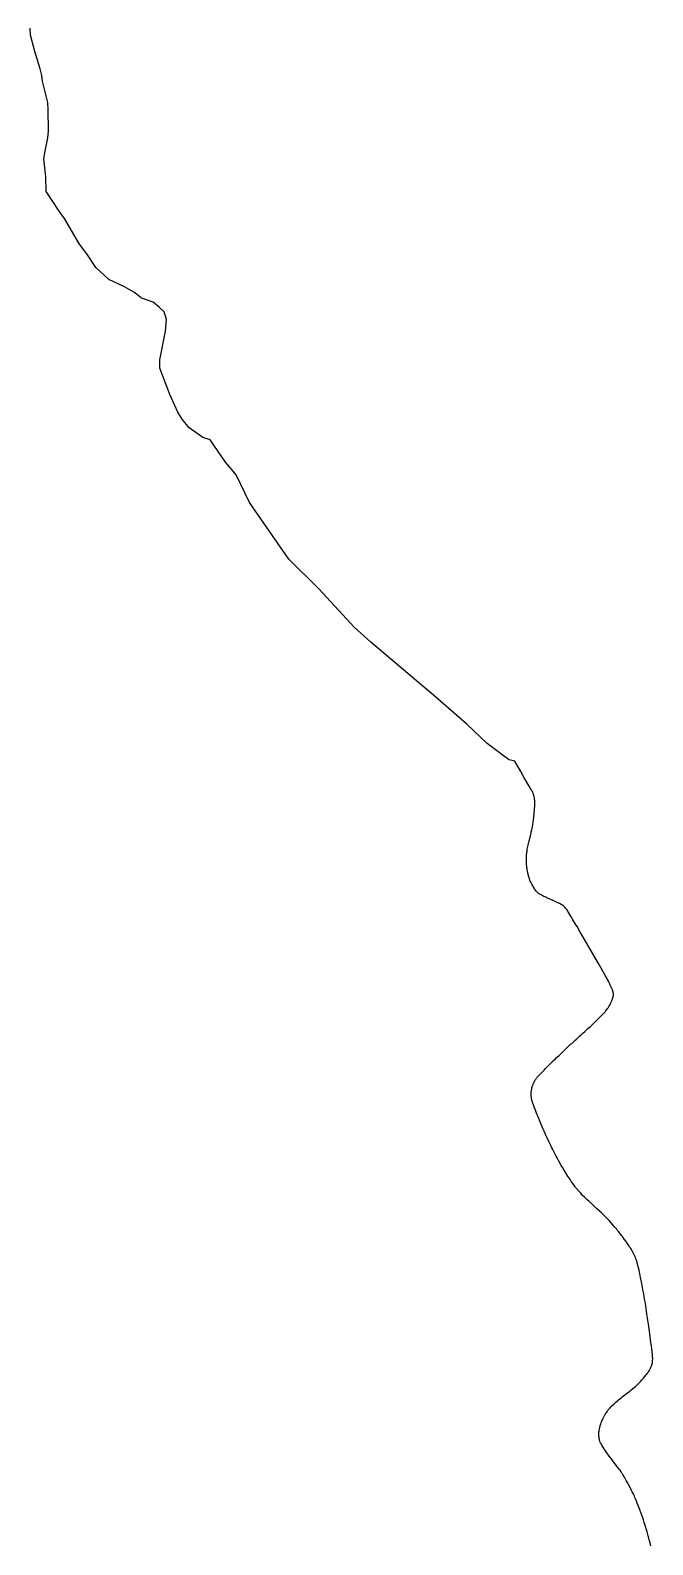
# Model space of a CAD drawing. Header units: millimetres. Extents: x 642261 to 742091, y 6812581 to 6930561.
# Drawn here: x 722134 to 722968, y 6917360 to 6919390 of the extents above; entities that cross this region are included whole.
import ezdxf

# ---------------------------------------------------------------- set-up
doc = ezdxf.new("R2010")
doc.units = ezdxf.units.MM
doc.layers.add('LimiteAreaMunicipio', color=10, linetype='Continuous')
doc.layers.add('LimiteRegional', color=10, linetype='Continuous')

# ---------------------------------------------------------------- blocks, each defined once
blk = doc.blocks.new('compartilhadora_AUTOCAD_OD_1_FMEBLOCK1')
at = {"layer": 'LimiteAreaMunicipio', "color": 7, "linetype": 'Continuous'}
blk.add_lwpolyline([(-1564.95425, 10480.07055), (-1565.96765, 10484.24205), (-1567.02285, 10488.38745), (-1567.57395, 10490.47975), (-1568.41755, 10493.58915), (-1569.97125, 10499.09365), (-1570.78805, 10501.87525), (-1572.04395, 10506.00645), (-1573.79465, 10511.51675), (-1575.00455, 10515.18535), (-1575.83375, 10517.63995), (-1577.51685, 10522.48835), (-1578.63865, 10525.61255), (-1579.40455, 10527.70095), (-1580.95175, 10531.82285), (-1582.77715, 10536.54045), (-1583.72275, 10538.91765), (-1585.16345, 10542.45955), (-1586.26165, 10545.05215), (-1587.03975, 10546.81175), (-1588.60435, 10550.20065), (-1589.82245, 10552.71675), (-1590.66595, 10554.40045), (-1592.34965, 10557.65755), (-1594.95645, 10562.52455), (-1596.73275, 10565.75135), (-1597.93945, 10567.90705), (-1600.37265, 10572.16415), (-1601.59275, 10574.23305), (-1602.24225, 10575.30265), (-1603.22645, 10576.87675), (-1604.73515, 10579.18035), (-1606.28045, 10581.42735), (-1607.34965, 10582.93155), (-1609.46535, 10585.80305), (-1611.71715, 10588.74775), (-1616.15145, 10594.43075), (-1618.31935, 10597.23475), (-1619.36385, 10598.60835), (-1621.56495, 10601.56255), (-1622.99235, 10603.51735), (-1625.81455, 10607.48525), (-1626.97675, 10609.21195), (-1627.71035, 10610.35975), (-1629.23095, 10612.82505), (-1630.51405, 10615.00855), (-1631.30385, 10616.43285), (-1632.36515, 10618.44255), (-1632.82195, 10619.34215), (-1633.14085, 10620.02865), (-1633.27745, 10620.36315), (-1633.64655, 10621.39025), (-1633.83675, 10622.00975), (-1633.89795, 10622.23675), (-1633.99925, 10622.65915), (-1634.13555, 10623.36625), (-1634.34115, 10624.80765), (-1634.44215, 10625.76095), (-1634.49125, 10626.35135), (-1634.56625, 10627.70405), (-1634.60355, 10629.86115), (-1634.58535, 10630.90935), (-1634.49815, 10632.54975), (-1634.37125, 10633.96875), (-1634.29555, 10634.62285), (-1634.14925, 10635.68215), (-1633.97355, 10636.72365), (-1633.88955, 10637.15405), (-1633.55255, 10638.67995), (-1633.39195, 10639.32095), (-1633.08935, 10640.40265), (-1632.75365, 10641.50195), (-1631.97795, 10643.84635), (-1631.43785, 10645.34305), (-1631.17045, 10646.04355), (-1630.72645, 10647.15505), (-1630.45335, 10647.80565), (-1629.84065, 10649.20045), (-1629.19825, 10650.57645), (-1628.76945, 10651.45485), (-1627.83165, 10653.29015), (-1627.09265, 10654.64495), (-1626.59175, 10655.50945), (-1626.26705, 10656.04905), (-1625.52785, 10657.22225), (-1624.49205, 10658.78515), (-1623.99025, 10659.51715), (-1623.20705, 10660.62265), (-1621.96625, 10662.28135), (-1621.21195, 10663.23465), (-1620.71315, 10663.84395), (-1619.61825, 10665.13395), (-1618.50805, 10666.38295), (-1617.98735, 10666.94995), (-1617.15405, 10667.82285), (-1615.63495, 10669.34775), (-1614.89565, 10670.06715), (-1613.74515, 10671.15705), (-1611.95535, 10672.78235), (-1610.31965, 10674.20685), (-1609.52655, 10674.87775), (-1608.28025, 10675.90155), (-1604.87885, 10678.60935), (-1603.19585, 10679.91735), (-1596.30185, 10685.14275), (-1593.27635, 10687.49085), (-1591.25795, 10689.08605), (-1587.26345, 10692.30565), (-1585.55475, 10693.74895), (-1584.41055, 10694.77175), (-1583.64655, 10695.47815), (-1582.21835, 10696.84505), (-1580.41335, 10698.65975), (-1579.22485, 10699.90595), (-1578.42545, 10700.76795), (-1576.92515, 10702.43975), (-1575.63495, 10703.93115), (-1574.77715, 10704.94515), (-1573.13545, 10706.93585), (-1571.92535, 10708.45495), (-1571.11265, 10709.50165), (-1569.55485, 10711.57415), (-1568.79935, 10712.63915), (-1568.27365, 10713.42635), (-1567.37035, 10714.86395), (-1566.50685, 10716.35495), (-1565.94605, 10717.40455), (-1565.57285, 10718.14335), (-1564.91625, 10719.52175), (-1564.52705, 10720.42285), (-1564.25255, 10721.11895), (-1563.83895, 10722.29325), (-1563.50675, 10723.36395), (-1563.27955, 10724.18015), (-1562.93565, 10725.63925), (-1562.76295, 10726.57665), (-1562.66115, 10727.26235), (-1562.53095, 10728.42435), (-1562.42755, 10730.13625), (-1562.43265, 10731.19565), (-1562.54615, 10733.55245), (-1562.63925, 10734.80655), (-1562.81785, 10736.55235), (-1563.81885, 10744.72865), (-1564.26975, 10748.33995), (-1565.19415, 10755.54335), (-1565.91665, 10760.95235), (-1568.14535, 10777.22345), (-1569.30585, 10785.38085), (-1570.11405, 10790.82085), (-1570.66915, 10794.45005), (-1571.80365, 10801.67255), (-1572.68245, 10807.09605), (-1573.28565, 10810.71965), (-1574.52315, 10817.93405), (-1575.49085, 10823.33385), (-1576.15995, 10826.94125), (-1577.53505, 10834.10075), (-1578.25595, 10837.69605), (-1579.75935, 10844.80235), (-1580.81325, 10849.54465), (-1581.54915, 10852.71855), (-1583.07115, 10859.01385), (-1583.33075, 10860.00935), (-1583.52385, 10860.69845), (-1583.89255, 10861.94665), (-1584.19225, 10862.89205), (-1584.42275, 10863.57305), (-1584.86535, 10864.79235), (-1585.51565, 10866.44265), (-1585.87475, 10867.30565), (-1586.41405, 10868.54585), (-1587.24705, 10870.33945), (-1588.01455, 10871.88115), (-1588.44565, 10872.70455), (-1589.07855, 10873.85925), (-1589.95375, 10875.38485), (-1590.54995, 10876.39805), (-1590.96945, 10877.09745), (-1591.79915, 10878.44525), (-1592.51645, 10879.57375), (-1592.89755, 10880.15945), (-1593.45675, 10881.00315), (-1595.52735, 10884.05745), (-1596.58745, 10885.59485), (-1598.18675, 10887.88015), (-1600.63155, 10891.28485), (-1603.12445, 10894.64335), (-1604.26965, 10896.15075), (-1606.53375, 10899.07105), (-1608.26765, 10901.26175), (-1610.01025, 10903.42135), (-1611.19905, 10904.86895), (-1613.57105, 10907.70365), (-1616.79515, 10911.45265), (-1618.45755, 10913.33945), (-1620.96095, 10916.11645), (-1622.81925, 10918.11825), (-1623.78565, 10919.13605), (-1625.23795, 10920.63165), (-1627.42745, 10922.80975), (-1629.63845, 10924.94135), (-1631.12415, 10926.35275), (-1634.08105, 10929.11395), (-1637.14225, 10931.91365), (-1643.20335, 10937.37825), (-1647.66305, 10941.44335), (-1650.62275, 10944.22185), (-1652.56625, 10946.09155), (-1653.84195, 10947.33835), (-1656.39295, 10949.87775), (-1658.00085, 10951.53365), (-1659.01745, 10952.61955), (-1661.11235, 10954.93825), (-1662.22345, 10956.21175), (-1662.93915, 10957.05295), (-1664.40075, 10958.81625), (-1665.82245, 10960.59395), (-1666.48815, 10961.45105), (-1667.49585, 10962.78815), (-1669.47805, 10965.51775), (-1670.77155, 10967.34955), (-1671.61195, 10968.56225), (-1673.30075, 10971.05535), (-1674.98625, 10973.61605), (-1675.79915, 10974.88035), (-1677.02555, 10976.82425), (-1679.73255, 10981.20585), (-1681.05835, 10983.38575), (-1683.03385, 10986.68465), (-1684.97595, 10989.99755), (-1685.91445, 10991.62895), (-1688.71785, 10996.61615), (-1690.53835, 10999.94445), (-1691.72825, 11002.16075), (-1694.09495, 11006.65965), (-1696.41015, 11011.17885), (-1697.53585, 11013.42345), (-1699.21135, 11016.82865), (-1702.13365, 11022.92115), (-1703.55065, 11025.94685), (-1705.64705, 11030.53515), (-1708.08315, 11036.02055), (-1709.27795, 11038.75745), (-1711.05255, 11042.88495), (-1713.66415, 11049.11535), (-1715.12935, 11052.70105), (-1718.04015, 11059.96025), (-1719.70115, 11064.17815), (-1720.78465, 11066.98365), (-1722.93325, 11072.63835), (-1723.11775, 11073.14155), (-1723.48515, 11074.22255), (-1723.82265, 11075.32125), (-1724.02195, 11076.02575), (-1724.43585, 11077.61575), (-1724.54555, 11078.08105), (-1724.76685, 11079.17615), (-1724.95055, 11080.30125), (-1725.04815, 11081.01495), (-1725.22775, 11082.63865), (-1725.31315, 11083.72345), (-1725.33875, 11084.18745), (-1725.36275, 11084.94725), (-1725.36275, 11086.13335), (-1725.26845, 11088.11455), (-1724.98235, 11090.61375), (-1724.71105, 11092.16465), (-1724.49865, 11093.16365), (-1724.35375, 11093.77305), (-1723.98135, 11095.15575), (-1723.55445, 11096.54645), (-1723.34685, 11097.16845), (-1722.99325, 11098.15475), (-1722.40495, 11099.64525), (-1721.79485, 11101.01565), (-1721.51935, 11101.57635), (-1721.00095, 11102.54885), (-1720.33685, 11103.69975), (-1720.03515, 11104.19565), (-1719.53475, 11104.97275), (-1719.01465, 11105.72275), (-1718.79445, 11106.02165), (-1718.05395, 11106.97745), (-1717.74005, 11107.36075), (-1717.16755, 11108.02525), (-1715.38765, 11110.01025), (-1712.94635, 11112.68745), (-1711.73775, 11113.98215), (-1708.09265, 11117.82405), (-1706.27495, 11119.68915), (-1704.68425, 11121.29545), (-1701.45075, 11124.53195), (-1699.03205, 11126.92115), (-1695.35715, 11130.49035), (-1692.93315, 11132.81145), (-1691.30735, 11134.36365), (-1688.04315, 11137.47485), (-1684.82025, 11140.54585), (-1682.67315, 11142.59105), (-1678.38405, 11146.67505), (-1677.00685, 11147.98575), (-1674.26815, 11150.57985), (-1672.45025, 11152.27885), (-1671.55095, 11153.11135), (-1670.17985, 11154.36985), (-1667.74705, 11156.59285), (-1666.53775, 11157.69315), (-1664.72635, 11159.33535), (-1662.00075, 11161.78465), (-1659.56585, 11163.96645), (-1658.35365, 11165.05645), (-1656.54045, 11166.68355), (-1653.31525, 11169.58185), (-1651.69975, 11171.04255), (-1649.28915, 11173.23575), (-1646.03675, 11176.22965), (-1641.76575, 11180.23085), (-1639.62745, 11182.25905), (-1637.76565, 11184.05565), (-1634.13845, 11187.64515), (-1632.04575, 11189.75845), (-1630.64775, 11191.20015), (-1627.90025, 11194.08945), (-1626.66225, 11195.45315), (-1625.83375, 11196.42315), (-1625.28065, 11197.09715), (-1624.29205, 11198.35165), (-1623.76625, 11199.05135), (-1622.85285, 11200.33015), (-1622.16665, 11201.35085), (-1621.22115, 11202.83885), (-1620.12405, 11204.71985), (-1619.55915, 11205.77425), (-1618.88095, 11207.13075), (-1617.73295, 11209.63195), (-1617.35455, 11210.51035), (-1616.72445, 11212.12245), (-1616.28225, 11213.38335), (-1615.90185, 11214.57855), (-1615.72485, 11215.18135), (-1615.63425, 11215.49855), (-1615.48085, 11216.09715), (-1615.31065, 11216.90305), (-1615.16035, 11218.16085), (-1615.13415, 11219.24185), (-1615.19535, 11220.55605), (-1615.27205, 11221.28715), (-1615.44585, 11222.17725), (-1615.60915, 11222.77785), (-1615.70425, 11223.09835), (-1615.86845, 11223.60945), (-1616.06605, 11224.17655), (-1616.24915, 11224.66055), (-1616.57015, 11225.43555), (-1617.25955, 11226.98265), (-1617.59695, 11227.73135), (-1618.10565, 11228.84865), (-1618.62375, 11229.97175), (-1618.88785, 11230.54105), (-1619.96375, 11232.84835), (-1620.51835, 11234.02755), (-1621.37335, 11235.81565), (-1622.52195, 11238.13605), (-1623.14205, 11239.34275), (-1624.24005, 11241.41405), (-1624.82675, 11242.48915), (-1625.69945, 11244.03825), (-1635.21485, 11260.55785), (-1639.98615, 11268.80255), (-1643.17385, 11274.30055), (-1649.55005, 11285.29465), (-1654.33515, 11293.53935), (-1657.53595, 11299.04135), (-1659.67175, 11302.70495), (-1663.94645, 11310.02145), (-1665.89175, 11313.32595), (-1669.79815, 11319.89195), (-1671.75975, 11323.15725), (-1675.72565, 11329.65465), (-1676.40105, 11330.72665), (-1677.78825, 11332.79035), (-1678.59015, 11333.87135), (-1679.20485, 11334.62935), (-1680.27155, 11335.85085), (-1680.88805, 11336.50095), (-1681.70055, 11337.25745), (-1682.26495, 11337.72695), (-1683.39775, 11338.58185), (-1684.21155, 11339.12445), (-1685.25155, 11339.72925), (-1687.19935, 11340.72955), (-1688.18415, 11341.21565), (-1689.59945, 11341.87955), (-1693.94865, 11343.84685), (-1696.92205, 11345.18465), (-1702.80355, 11347.82975), (-1704.59755, 11348.66525), (-1705.79315, 11349.24265), (-1708.27225, 11350.45165), (-1710.83655, 11351.72605), (-1712.08525, 11352.36425), (-1713.35625, 11353.02445), (-1713.86295, 11353.29055), (-1714.43975, 11353.62115), (-1714.69925, 11353.78755), (-1715.53385, 11354.37275), (-1716.04165, 11354.76255), (-1716.19095, 11354.88595), (-1716.46525, 11355.12915), (-1716.94415, 11355.60065), (-1717.80065, 11356.53025), (-1718.17605, 11356.96095), (-1718.76085, 11357.66685), (-1719.63215, 11358.80555), (-1720.82945, 11360.51775), (-1721.36715, 11361.33875), (-1722.73905, 11363.53585), (-1723.35355, 11364.56725), (-1724.25565, 11366.16525), (-1725.07415, 11367.74305), (-1725.57685, 11368.79035), (-1725.89165, 11369.47835), (-1726.54115, 11370.97245), (-1727.15985, 11372.51145), (-1727.42155, 11373.21475), (-1727.81855, 11374.35175), (-1728.48735, 11376.46975), (-1728.76915, 11377.45315), (-1729.18445, 11379.03765), (-1729.71345, 11381.30125), (-1729.94185, 11382.38125), (-1730.27145, 11384.07775), (-1730.68775, 11386.57785), (-1731.52615, 11394.26605), (-1731.62235, 11395.97525), (-1731.66445, 11397.07645), (-1731.70635, 11399.41285), (-1731.69525, 11401.43775), (-1731.67395, 11402.40515), (-1731.61965, 11403.89105), (-1731.48435, 11406.13885), (-1731.27985, 11408.43315), (-1731.16045, 11409.52445), (-1730.94385, 11411.22585), (-1730.68885, 11412.92425), (-1730.55545, 11413.71785), (-1729.90325, 11417.24695), (-1729.56275, 11418.93555), (-1728.99595, 11421.52005), (-1728.19705, 11424.87425), (-1726.47525, 11431.76515), (-1725.61395, 11435.28165), (-1725.18985, 11437.08485), (-1724.16435, 11441.61005), (-1723.66895, 11443.97085), (-1723.21765, 11446.34925), (-1723.00125, 11447.61585), (-1722.69325, 11449.65065), (-1722.20195, 11453.52175), (-1721.84915, 11456.54235), (-1721.18925, 11462.53625), (-1720.89425, 11465.59575), (-1720.72405, 11467.68725), (-1720.45845, 11471.76585), (-1720.42285, 11472.56015), (-1720.39775, 11474.00415), (-1720.41775, 11475.42735), (-1720.45255, 11476.39025), (-1720.54835, 11478.18205), (-1720.64075, 11479.31245), (-1720.73115, 11480.13515), (-1720.93405, 11481.60965), (-1721.22775, 11483.24065), (-1721.43315, 11484.17745), (-1721.75675, 11485.44285), (-1722.12965, 11486.69125), (-1722.37075, 11487.41585), (-1722.75475, 11488.45555), (-1723.38085, 11489.90585), (-1724.06775, 11491.28365), (-1724.46605, 11492.00405), (-1728.01625, 11498.14075), (-1735.03705, 11510.27745), (-1739.41995, 11517.85475), (-1747.37135, 11531.60135), (-1754.69015, 11533.42285), (-1755.70765, 11533.75385), (-1784.39255, 11555.33295), (-1811.26635, 11580.69335), (-1853.38205, 11617.25975), (-1896.51075, 11654.23395), (-1940.50085, 11690.95145), (-1962.63645, 11711.35645), (-2010.02095, 11762.68785), (-2050.17005, 11802.38665), (-2103.24725, 11878.25625), (-2121.09585, 11915.40675), (-2127.37775, 11923.00415), (-2135.22605, 11932.49595), (-2155.97975, 11962.38275), (-2165.53505, 11965.21955), (-2183.98475, 11978.36695), (-2193.09525, 11990.01805), (-2198.92605, 11999.48415), (-2203.66355, 12009.31465), (-2209.85875, 12023.15015), (-2219.69825, 12049.00035), (-2223.34245, 12058.46665), (-2223.34245, 12069.38935), (-2215.48205, 12107.68985), (-2214.10315, 12123.30365), (-2217.32065, 12133.86575), (-2223.75575, 12139.37635), (-2232.02935, 12146.72405), (-2247.65735, 12152.23475), (-2248.71255, 12153.01395), (-2258.22925, 12160.04145), (-2270.63975, 12167.38915), (-2291.78345, 12177.03295), (-2309.25005, 12193.10575), (-2321.20085, 12211.47475), (-2330.85345, 12224.33315), (-2351.14195, 12258.93845), (-2358.03665, 12268.58215), (-2367.68915, 12282.81815), (-2375.50325, 12295.21725), (-2376.16545, 12314.84545), (-2378.66795, 12338.66215), (-2377.51365, 12346.92285), (-2373.48325, 12366.84975), (-2372.65725, 12376.21355), (-2372.73505, 12404.44465), (-2373.30665, 12414.42675), (-2380.62745, 12442.71045), (-2381.54265, 12450.32235), (-2383.88255, 12459.46545), (-2390.97935, 12482.51525), (-2396.58965, 12504.27635), (-2396.94895, 12514.07455)], dxfattribs=at)

msp = doc.modelspace()

# ---------------------------------------------------------------- linework, layer by layer
at = {"layer": 'LimiteRegional', "color": 7, "linetype": 'Continuous'}
msp.add_lwpolyline([(722965.8258, 6917358.8279), (722964.8124, 6917362.9994), (722963.7572, 6917367.1448), (722963.2061, 6917369.2371), (722962.3625, 6917372.3465), (722960.8088, 6917377.851), (722959.992, 6917380.6326), (722958.7361, 6917384.7638), (722956.9854, 6917390.2741), (722955.7755, 6917393.9427), (722954.9463, 6917396.3973), (722953.2632, 6917401.2457), (722952.1414, 6917404.3699), (722951.3755, 6917406.4583), (722949.8283, 6917410.5802), (722948.0029, 6917415.2978), (722947.0573, 6917417.675), (722945.6166, 6917421.2169), (722944.5184, 6917423.8095), (722943.7403, 6917425.5691), (722942.1757, 6917428.958), (722940.9576, 6917431.4741), (722940.1141, 6917433.1578), (722938.4304, 6917436.4149), (722935.8236, 6917441.2819), (722934.0473, 6917444.5087), (722932.8406, 6917446.6644), (722930.4074, 6917450.9215), (722929.1873, 6917452.9904), (722928.5378, 6917454.06), (722927.5536, 6917455.6341), (722926.0449, 6917457.9377), (722924.4996, 6917460.1847), (722923.4304, 6917461.6889), (722921.3147, 6917464.5604), (722919.0629, 6917467.5051), (722914.6286, 6917473.1881), (722912.4607, 6917475.9921), (722911.4162, 6917477.3657), (722909.2151, 6917480.3199), (722907.7877, 6917482.2747), (722904.9655, 6917486.2426), (722903.8033, 6917487.9693), (722903.0697, 6917489.1171), (722901.5491, 6917491.5824), (722900.266, 6917493.7659), (722899.4762, 6917495.1902), (722898.4149, 6917497.1999), (722897.9581, 6917498.0995), (722897.6392, 6917498.786), (722897.5026, 6917499.1205), (722897.1335, 6917500.1476), (722896.9433, 6917500.7671), (722896.8821, 6917500.9941), (722896.7808, 6917501.4165), (722896.6445, 6917502.1236), (722896.4389, 6917503.565), (722896.3379, 6917504.5183), (722896.2888, 6917505.1087), (722896.2138, 6917506.4614), (722896.1765, 6917508.6185), (722896.1947, 6917509.6667), (722896.2819, 6917511.3071), (722896.4088, 6917512.7261), (722896.4845, 6917513.3802), (722896.6308, 6917514.4395), (722896.8065, 6917515.481), (722896.8905, 6917515.9114), (722897.2275, 6917517.4373), (722897.3881, 6917518.0783), (722897.6907, 6917519.16), (722898.0264, 6917520.2593), (722898.8021, 6917522.6037), (722899.3422, 6917524.1004), (722899.6096, 6917524.8009), (722900.0536, 6917525.9124), (722900.3267, 6917526.563), (722900.9394, 6917527.9578), (722901.5818, 6917529.3338), (722902.0106, 6917530.2122), (722902.9484, 6917532.0475), (722903.6874, 6917533.4023), (722904.1883, 6917534.2668), (722904.513, 6917534.8064), (722905.2522, 6917535.9796), (722906.288, 6917537.5425), (722906.7898, 6917538.2745), (722907.573, 6917539.38), (722908.8138, 6917541.0387), (722909.5681, 6917541.992), (722910.0669, 6917542.6013), (722911.1618, 6917543.8913), (722912.272, 6917545.1403), (722912.7927, 6917545.7073), (722913.626, 6917546.5802), (722915.1451, 6917548.1051), (722915.8844, 6917548.8245), (722917.0349, 6917549.9144), (722918.8247, 6917551.5397), (722920.4604, 6917552.9642), (722921.2535, 6917553.6351), (722922.4998, 6917554.6589), (722925.9012, 6917557.3667), (722927.5842, 6917558.6747), (722934.4782, 6917563.9001), (722937.5037, 6917566.2482), (722939.5221, 6917567.8434), (722943.5166, 6917571.063), (722945.2253, 6917572.5063), (722946.3695, 6917573.5291), (722947.1335, 6917574.2355), (722948.5617, 6917575.6024), (722950.3667, 6917577.4171), (722951.5552, 6917578.6633), (722952.3546, 6917579.5253), (722953.8549, 6917581.1971), (722955.1451, 6917582.6885), (722956.0029, 6917583.7025), (722957.6446, 6917585.6932), (722958.8547, 6917587.2123), (722959.6674, 6917588.259), (722961.2252, 6917590.3315), (722961.9807, 6917591.3965), (722962.5064, 6917592.1837), (722963.4097, 6917593.6213), (722964.2732, 6917595.1123), (722964.834, 6917596.1619), (722965.2072, 6917596.9007), (722965.8638, 6917598.2791), (722966.253, 6917599.1802), (722966.5275, 6917599.8763), (722966.9411, 6917601.0506), (722967.2733, 6917602.1213), (722967.5005, 6917602.9375), (722967.8444, 6917604.3966), (722968.0171, 6917605.334), (722968.1189, 6917606.0197), (722968.2491, 6917607.1817), (722968.3525, 6917608.8936), (722968.3474, 6917609.953), (722968.2339, 6917612.3098), (722968.1408, 6917613.5639), (722967.9622, 6917615.3097), (722966.9612, 6917623.486), (722966.5103, 6917627.0973), (722965.5859, 6917634.3007), (722964.8634, 6917639.7097), (722962.6347, 6917655.9808), (722961.4742, 6917664.1382), (722960.666, 6917669.5782), (722960.1109, 6917673.2074), (722958.9764, 6917680.4299), (722958.0976, 6917685.8534), (722957.4944, 6917689.477), (722956.2569, 6917696.6914), (722955.2892, 6917702.0912), (722954.6201, 6917705.6986), (722953.245, 6917712.8581), (722952.5241, 6917716.4534), (722951.0207, 6917723.5597), (722949.9668, 6917728.302), (722949.2309, 6917731.4759), (722947.7089, 6917737.7712), (722947.4493, 6917738.7667), (722947.2562, 6917739.4558), (722946.8875, 6917740.704), (722946.5878, 6917741.6494), (722946.3573, 6917742.3304), (722945.9147, 6917743.5497), (722945.2644, 6917745.2), (722944.9053, 6917746.063), (722944.366, 6917747.3032), (722943.533, 6917749.0968), (722942.7655, 6917750.6385), (722942.3344, 6917751.4619), (722941.7015, 6917752.6166), (722940.8263, 6917754.1422), (722940.2301, 6917755.1554), (722939.8106, 6917755.8548), (722938.9809, 6917757.2026), (722938.2636, 6917758.3311), (722937.8825, 6917758.9168), (722937.3233, 6917759.7605), (722935.2527, 6917762.8148), (722934.1926, 6917764.3522), (722932.5933, 6917766.6375), (722930.1485, 6917770.0422), (722927.6556, 6917773.4007), (722926.5104, 6917774.9081), (722924.2463, 6917777.8284), (722922.5124, 6917780.0191), (722920.7698, 6917782.1787), (722919.581, 6917783.6263), (722917.209, 6917786.461), (722913.9849, 6917790.21), (722912.3225, 6917792.0968), (722909.8191, 6917794.8738), (722907.9608, 6917796.8756), (722906.9944, 6917797.8934), (722905.5421, 6917799.389), (722903.3526, 6917801.5671), (722901.1416, 6917803.6987), (722899.6559, 6917805.1101), (722896.699, 6917807.8713), (722893.6378, 6917810.671), (722887.5767, 6917816.1356), (722883.117, 6917820.2007), (722880.1573, 6917822.9792), (722878.2138, 6917824.8489), (722876.9381, 6917826.0957), (722874.3871, 6917828.6351), (722872.7792, 6917830.291), (722871.7626, 6917831.3769), (722869.6677, 6917833.6956), (722868.5566, 6917834.9691), (722867.8409, 6917835.8103), (722866.3793, 6917837.5736), (722864.9576, 6917839.3513), (722864.2919, 6917840.2084), (722863.2842, 6917841.5455), (722861.302, 6917844.2751), (722860.0085, 6917846.1069), (722859.1681, 6917847.3196), (722857.4793, 6917849.8127), (722855.7938, 6917852.3734), (722854.9809, 6917853.6377), (722853.7545, 6917855.5816), (722851.0475, 6917859.9632), (722849.7217, 6917862.1431), (722847.7462, 6917865.442), (722845.8041, 6917868.7549), (722844.8656, 6917870.3863), (722842.0622, 6917875.3735), (722840.2417, 6917878.7018), (722839.0518, 6917880.9181), (722836.6851, 6917885.417), (722834.3699, 6917889.9362), (722833.2442, 6917892.1808), (722831.5687, 6917895.586), (722828.6464, 6917901.6785), (722827.2294, 6917904.7042), (722825.133, 6917909.2925), (722822.6969, 6917914.7779), (722821.5021, 6917917.5148), (722819.7275, 6917921.6423), (722817.1159, 6917927.8727), (722815.6507, 6917931.4584), (722812.7399, 6917938.7176), (722811.0789, 6917942.9355), (722809.9954, 6917945.741), (722807.8468, 6917951.3957), (722807.6623, 6917951.8989), (722807.2949, 6917952.9799), (722806.9574, 6917954.0786), (722806.7581, 6917954.7831), (722806.3442, 6917956.3731), (722806.2345, 6917956.8384), (722806.0132, 6917957.9335), (722805.8295, 6917959.0586), (722805.7319, 6917959.7723), (722805.5523, 6917961.396), (722805.4669, 6917962.4808), (722805.4413, 6917962.9448), (722805.4173, 6917963.7046), (722805.4173, 6917964.8907), (722805.5116, 6917966.8719), (722805.7977, 6917969.3711), (722806.069, 6917970.922), (722806.2814, 6917971.921), (722806.4263, 6917972.5304), (722806.7987, 6917973.9131), (722807.2256, 6917975.3038), (722807.4332, 6917975.9258), (722807.7868, 6917976.9121), (722808.3751, 6917978.4026), (722808.9852, 6917979.773), (722809.2607, 6917980.3337), (722809.7791, 6917981.3062), (722810.4432, 6917982.4571), (722810.7449, 6917982.953), (722811.2453, 6917983.7301), (722811.7654, 6917984.4801), (722811.9856, 6917984.779), (722812.7261, 6917985.7348), (722813.04, 6917986.1181), (722813.6125, 6917986.7826), (722815.3924, 6917988.7676), (722817.8337, 6917991.4448), (722819.0423, 6917992.7395), (722822.6874, 6917996.5814), (722824.5051, 6917998.4465), (722826.0958, 6918000.0528), (722829.3293, 6918003.2893), (722831.748, 6918005.6785), (722835.4229, 6918009.2477), (722837.8469, 6918011.5688), (722839.4727, 6918013.121), (722842.7369, 6918016.2322), (722845.9598, 6918019.3032), (722848.1069, 6918021.3484), (722852.396, 6918025.4324), (722853.7732, 6918026.7431), (722856.5119, 6918029.3372), (722858.3298, 6918031.0362), (722859.2291, 6918031.8687), (722860.6002, 6918033.1272), (722863.033, 6918035.3502), (722864.2423, 6918036.4505), (722866.0537, 6918038.0927), (722868.7793, 6918040.542), (722871.2142, 6918042.7238), (722872.4264, 6918043.8138), (722874.2396, 6918045.4409), (722877.4648, 6918048.3392), (722879.0803, 6918049.7999), (722881.4909, 6918051.9931), (722884.7433, 6918054.987), (722889.0143, 6918058.9882), (722891.1526, 6918061.0164), (722893.0144, 6918062.813), (722896.6416, 6918066.4025), (722898.7343, 6918068.5158), (722900.1323, 6918069.9575), (722902.8798, 6918072.8468), (722904.1178, 6918074.2105), (722904.9463, 6918075.1805), (722905.4994, 6918075.8545), (722906.488, 6918077.109), (722907.0138, 6918077.8087), (722907.9272, 6918079.0875), (722908.6134, 6918080.1082), (722909.5589, 6918081.5962), (722910.656, 6918083.4772), (722911.2209, 6918084.5316), (722911.8991, 6918085.8881), (722913.0471, 6918088.3893), (722913.4255, 6918089.2677), (722914.0556, 6918090.8798), (722914.4978, 6918092.1407), (722914.8782, 6918093.3359), (722915.0552, 6918093.9387), (722915.1458, 6918094.2559), (722915.2992, 6918094.8545), (722915.4694, 6918095.6604), (722915.6197, 6918096.9182), (722915.6459, 6918097.9992), (722915.5847, 6918099.3134), (722915.508, 6918100.0445), (722915.3342, 6918100.9346), (722915.1709, 6918101.5352), (722915.0758, 6918101.8557), (722914.9116, 6918102.3668), (722914.714, 6918102.9339), (722914.5309, 6918103.4179), (722914.2099, 6918104.1929), (722913.5205, 6918105.74), (722913.1831, 6918106.4887), (722912.6744, 6918107.606), (722912.1563, 6918108.7291), (722911.8922, 6918109.2984), (722910.8163, 6918111.6057), (722910.2617, 6918112.7849), (722909.4067, 6918114.573), (722908.2581, 6918116.8934), (722907.638, 6918118.1001), (722906.54, 6918120.1714), (722905.9533, 6918121.2465), (722905.0806, 6918122.7956), (722895.5652, 6918139.3152), (722890.7939, 6918147.5599), (722887.6062, 6918153.0579), (722881.23, 6918164.052), (722876.4449, 6918172.2967), (722873.2441, 6918177.7987), (722871.1083, 6918181.4623), (722866.8336, 6918188.7788), (722864.8883, 6918192.0833), (722860.9819, 6918198.6493), (722859.0203, 6918201.9146), (722855.0544, 6918208.412), (722854.379, 6918209.484), (722852.9918, 6918211.5477), (722852.1899, 6918212.6287), (722851.5752, 6918213.3867), (722850.5085, 6918214.6082), (722849.892, 6918215.2583), (722849.0795, 6918216.0148), (722848.5151, 6918216.4843), (722847.3823, 6918217.3392), (722846.5685, 6918217.8818), (722845.5285, 6918218.4866), (722843.5807, 6918219.4869), (722842.5959, 6918219.973), (722841.1806, 6918220.6369), (722836.8314, 6918222.6042), (722833.858, 6918223.942), (722827.9765, 6918226.5871), (722826.1825, 6918227.4226), (722824.9869, 6918228), (722822.5078, 6918229.209), (722819.9435, 6918230.4834), (722818.6948, 6918231.1216), (722817.4238, 6918231.7818), (722816.9171, 6918232.0479), (722816.3403, 6918232.3785), (722816.0808, 6918232.5449), (722815.2462, 6918233.1301), (722814.7384, 6918233.5199), (722814.5891, 6918233.6433), (722814.3148, 6918233.8865), (722813.8359, 6918234.358), (722812.9794, 6918235.2876), (722812.604, 6918235.7183), (722812.0192, 6918236.4242), (722811.1479, 6918237.5629), (722809.9506, 6918239.2751), (722809.4129, 6918240.0961), (722808.041, 6918242.2932), (722807.4265, 6918243.3246), (722806.5244, 6918244.9226), (722805.7059, 6918246.5004), (722805.2032, 6918247.5477), (722804.8884, 6918248.2357), (722804.2389, 6918249.7298), (722803.6202, 6918251.2688), (722803.3585, 6918251.9721), (722802.9615, 6918253.1091), (722802.2927, 6918255.2271), (722802.0109, 6918256.2105), (722801.5956, 6918257.795), (722801.0666, 6918260.0586), (722800.8382, 6918261.1386), (722800.5086, 6918262.8351), (722800.0923, 6918265.3352), (722799.2539, 6918273.0234), (722799.1577, 6918274.7326), (722799.1156, 6918275.8338), (722799.0737, 6918278.1702), (722799.0848, 6918280.1951), (722799.1061, 6918281.1625), (722799.1604, 6918282.6484), (722799.2957, 6918284.8962), (722799.5002, 6918287.1905), (722799.6196, 6918288.2818), (722799.8362, 6918289.9832), (722800.0912, 6918291.6816), (722800.2246, 6918292.4752), (722800.8768, 6918296.0043), (722801.2173, 6918297.6929), (722801.7841, 6918300.2774), (722802.583, 6918303.6316), (722804.3048, 6918310.5225), (722805.1661, 6918314.039), (722805.5902, 6918315.8422), (722806.6157, 6918320.3674), (722807.1111, 6918322.7282), (722807.5624, 6918325.1066), (722807.7788, 6918326.3732), (722808.0868, 6918328.408), (722808.5781, 6918332.2791), (722808.9309, 6918335.2997), (722809.5908, 6918341.2936), (722809.8858, 6918344.3531), (722810.056, 6918346.4446), (722810.3216, 6918350.5232), (722810.3572, 6918351.3175), (722810.3823, 6918352.7615), (722810.3623, 6918354.1847), (722810.3275, 6918355.1476), (722810.2317, 6918356.9394), (722810.1393, 6918358.0698), (722810.0489, 6918358.8925), (722809.846, 6918360.367), (722809.5523, 6918361.998), (722809.3469, 6918362.9348), (722809.0233, 6918364.2002), (722808.6504, 6918365.4486), (722808.4093, 6918366.1732), (722808.0253, 6918367.2129), (722807.3992, 6918368.6632), (722806.7123, 6918370.041), (722806.314, 6918370.7614), (722802.7638, 6918376.8981), (722795.743, 6918389.0348), (722791.3601, 6918396.6121), (722783.4087, 6918410.3587), (722776.0899, 6918412.1802), (722775.0724, 6918412.5112), (722746.3875, 6918434.0903), (722719.5137, 6918459.4507), (722677.398, 6918496.0171), (722634.2693, 6918532.9913), (722590.2792, 6918569.7088), (722568.1436, 6918590.1138), (722520.7591, 6918641.4452), (722480.61, 6918681.144), (722427.5328, 6918757.0136), (722409.6842, 6918794.1641), (722403.4023, 6918801.7615), (722395.554, 6918811.2533), (722374.8003, 6918841.1401), (722365.245, 6918843.9769), (722346.7953, 6918857.1243), (722337.6848, 6918868.7754), (722331.854, 6918878.2415), (722327.1165, 6918888.072), (722320.9213, 6918901.9075), (722311.0818, 6918927.7577), (722307.4376, 6918937.224), (722307.4376, 6918948.1467), (722315.298, 6918986.4472), (722316.6769, 6919002.061), (722313.4594, 6919012.6231), (722307.0243, 6919018.1337), (722298.7507, 6919025.4814), (722283.1227, 6919030.9921), (722282.0675, 6919031.7713), (722272.5508, 6919038.7988), (722260.1403, 6919046.1465), (722238.9966, 6919055.7903), (722221.53, 6919071.8631), (722209.5792, 6919090.2321), (722199.9266, 6919103.0905), (722179.6381, 6919137.6958), (722172.7434, 6919147.3395), (722163.0909, 6919161.5755), (722155.2768, 6919173.9746), (722154.6146, 6919193.6028), (722152.1121, 6919217.4195), (722153.2664, 6919225.6802), (722157.2968, 6919245.6071), (722158.1228, 6919254.9709), (722158.045, 6919283.202), (722157.4734, 6919293.1841), (722150.1526, 6919321.4678), (722149.2374, 6919329.0797), (722146.8975, 6919338.2228), (722139.8007, 6919361.2726), (722134.1904, 6919383.0337), (722133.8311, 6919392.8319)], dxfattribs=at)

# ---------------------------------------------------------------- block references
at = {"layer": 'LimiteAreaMunicipio', "color": 7, "linetype": 'Continuous'}
msp.add_blockref('compartilhadora_AUTOCAD_OD_1_FMEBLOCK1', (724530.78, 6906878.7573), dxfattribs=at)

doc.saveas('drawing.dxf')
